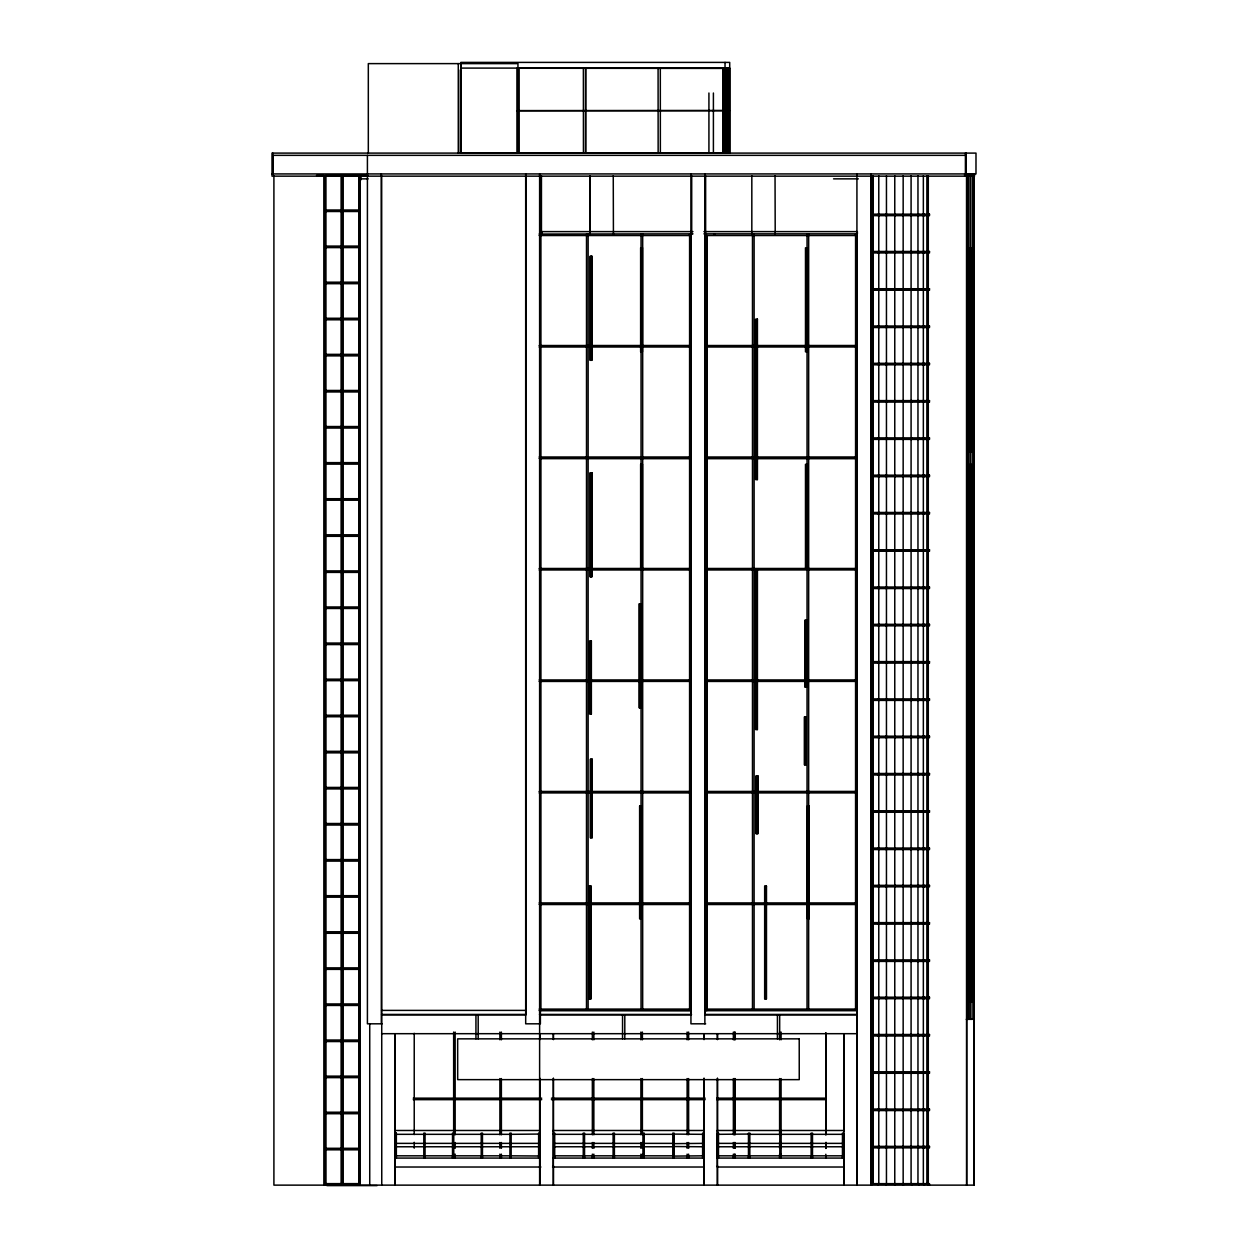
<?xml version="1.0" encoding="UTF-8"?>
<svg xmlns="http://www.w3.org/2000/svg" width="1248" height="1248" viewBox="0 0 1248 1248"><rect width="100%" height="100%" fill="white"/><g stroke="black" fill="none" stroke-linecap="round" stroke-linejoin="round"><path stroke-width="1.5" d="M273.905 175.874L273.905 1185.132L974.126 1185.132L974.126 173.924M359.674 1185.132L359.674 178.854L368.129 178.854M367.411 155.345L367.411 1023.812L382.122 1023.812M368.316 153.098L368.316 63.617L517.951 63.617L517.951 153.27L460.886 153.27M369.736 1185.132L369.736 1023.594M381.763 1185.132L381.592 175.874M395.023 1185.132L395.023 1033.687M395.179 1134.65L395.179 1033.687M414.227 1134.526L414.227 1033.313M453.648 1158.004L453.648 1154.135M453.648 1148.316L453.648 1142.513M453.664 1134.76L453.648 1032.065M455.161 1158.004L455.146 1154.135M455.161 1148.316L455.146 1142.513M455.161 1134.76L455.146 1032.065M458.281 153.098L458.281 63.617M460.918 153.27L460.886 63.617M499.902 1158.004L499.886 1154.135M499.902 1148.316L499.886 1142.513M499.902 1134.76L499.886 1078.568M499.902 1039.802L499.886 1032.065M501.4 1158.004L501.368 1154.135M501.4 1148.316L501.368 1142.513M501.4 1134.76L501.368 1078.568M501.4 1039.802L501.368 1032.065M516.953 153.098L516.922 68.25L729.706 68.422M519.199 152.942L519.137 68.25M525.689 173.924L525.689 1023.812L540.384 1023.812L540.384 175.874M381.592 1014.874L525.938 1014.874L525.938 175.874M539.62 1185.132L539.62 173.924M540.79 1010.552L540.79 235.498M553.301 1185.132L553.301 1078.334M583.44 152.942L583.378 68.25M586.498 1009.07L586.513 234.016M588.12 1009.07L588.136 234.016M592.363 1158.004L592.348 1154.135M592.363 1148.316L592.348 1142.513M592.363 1134.76L592.348 1078.568M592.363 1039.802L592.348 1032.065M593.861 1158.004L593.845 1154.135M593.861 1148.316L593.845 1142.513M593.861 1134.76L593.845 1078.568M593.861 1039.802L593.845 1032.065M640.91 1158.004L640.895 1154.135M640.91 1148.316L640.895 1142.513M640.91 1134.76L640.895 1078.568M640.91 1039.802L640.895 1032.065M641.051 1009.07L641.066 567.013M641.051 465.754L641.066 350.86M641.051 249.6L641.066 234.016M642.377 1158.004L642.377 1154.135M642.377 1148.316L642.377 1142.513M642.392 1134.76L642.377 1078.568M642.392 1039.802L642.377 1032.065M642.673 1009.07L642.689 234.016M658.148 152.942L658.086 68.25M660.364 152.942L660.317 68.25M687.133 1158.004L687.118 1154.135M687.133 1148.316L687.118 1142.513M687.133 1134.76L687.118 1078.568M687.133 1039.802L687.118 1032.065M688.631 1158.004L688.615 1154.135M688.631 1148.316L688.615 1142.513M688.631 1134.76L688.615 1078.568M688.631 1039.802L688.615 1032.065M689.582 1009.07L689.598 234.016M690.94 173.924L690.94 1023.812L705.635 1023.812M539.152 1010.568L691.205 1010.568L539.885 1010.396L539.885 1014.874L691.205 1014.874L691.205 234.016L691.189 235.529L539.152 235.529M703.95 1185.132L703.95 1078.334M704.87 1023.812L704.87 173.924M857.189 1010.568L705.136 1010.568L705.151 234.016M717.366 1185.132L717.366 1078.334M722.966 153.098L722.904 68.406M725.197 152.942L725.166 68.25L723.684 68.25L723.653 153.098M729.706 152.942L729.706 62.4L460.886 62.4L460.886 68.094L729.706 68.094L729.69 152.942L516.922 152.942M733.372 1158.004L733.356 1154.135M733.372 1148.316L733.356 1142.513M733.372 1134.76L733.356 1078.568M733.372 1039.802L733.356 1032.065M734.854 1158.004L734.854 1154.135M734.854 1148.316L734.854 1142.513M734.854 1134.76L734.854 1078.568M734.854 1039.802L734.854 1032.065M734.869 1158.004L734.869 1154.135M734.869 1148.316L734.869 1142.513M734.869 1134.76L734.869 1078.568M734.869 1039.802L734.869 1032.065M752.482 1009.07L752.482 234.016M754.104 1009.07L754.12 234.016M779.61 1158.004L779.594 1154.135M779.61 1148.316L779.594 1142.513M779.61 1134.76L779.594 1078.568M779.594 1039.802L779.594 1032.065M781.076 1154.135L781.092 1158.004L781.154 1133.122L779.813 1133.122L779.797 1158.082M781.092 1148.316L781.076 1142.513M781.092 1134.76L781.076 1078.568M781.092 1039.802L781.076 1032.065M807.035 1009.07L807.05 234.016M808.657 1009.07L808.673 234.016M825.833 1158.128L825.833 1154.26M825.833 1148.472L825.833 1142.684M825.833 1134.962L825.833 1032.704M826.004 1134.526L826.004 1033.313M843.788 1185.132L843.788 1033.687M843.96 1130.766L843.96 1033.687M855.566 1009.07L855.582 234.016M856.924 1185.132L856.924 173.924M857.22 1185.132L857.204 1014.437L705.167 1014.437M857.204 1009.07L705.136 1009.102L705.136 1014.874L857.033 1014.874L857.204 234.016L857.173 235.529L705.136 235.529M870.854 1185.132L870.854 173.924M871.416 175.874L871.416 1185.132L871.416 1183.65L929.479 1183.65L929.479 1185.132M872.524 1183.182L872.477 175.874M873.21 1183.182L873.21 175.874M878.779 1183.182L878.779 175.874M886.454 1183.182L886.454 175.874M894.769 1183.182L894.769 175.874M903.162 1183.182L903.162 175.874M911.087 1183.182L911.087 175.874M917.966 1183.182L917.966 175.874M923.348 1183.182L923.348 175.874M926.874 1183.182L926.874 175.874M928.294 1183.182L928.294 175.874M967.715 948.028L967.699 832.4M967.715 755.804L967.699 671.986M967.715 583.643L967.699 445.162M967.715 367.13L967.699 260.473M968.245 931.258L968.23 815.63M968.261 801.247L968.245 711.438M969.571 834.397L969.556 692.921M969.556 666.572L969.54 541.523M969.556 452.244L969.54 327.194M970.117 977.621L970.102 883.147M970.102 823.009L970.086 715.322M970.102 643.547L970.086 476.05M970.102 427.034L970.086 259.537M971.412 918.715L971.396 806.021M971.412 707.834L971.396 603.814M971.412 568.355L971.396 464.318M971.412 351.842L971.396 247.822M971.958 1002.316L971.942 889.637M971.974 867.017L971.942 754.338M971.958 729.581L971.942 569.166M973.253 567.232L973.237 492.398M973.253 350.719L973.237 275.902M973.924 1185.132L973.924 173.924M973.814 979.992L973.799 903.505M973.814 875.706L973.799 760.079M973.814 625.451L973.799 510.26M973.814 408.938L973.799 293.748M396.365 1134.323L423.805 1134.323M425.069 1134.323L452.509 1134.323M453.773 1134.323L481.213 1134.323M482.477 1134.323L509.917 1134.323M511.181 1134.323L538.621 1134.058M538.621 1155.991L511.181 1155.82M554.72 1134.323L583.237 1134.323M584.563 1134.323L613.08 1134.323M614.406 1134.323L642.938 1134.323M644.249 1134.323L672.781 1134.323M702.624 1134.323L674.092 1134.104L674.092 1143.636L702.624 1143.371M718.489 1134.323L748.441 1134.058M749.83 1146.694L779.782 1146.772M749.83 1134.323L779.782 1134.323M781.17 1134.323L811.122 1134.323M812.51 1134.323L842.462 1134.323M396.365 1155.82L423.805 1155.82M396.365 1146.772L423.805 1146.772M425.069 1155.82L452.509 1155.82M425.069 1146.772L452.509 1146.772M453.773 1146.772L481.213 1146.772M453.773 1155.82L481.213 1155.82M482.477 1155.82L509.917 1155.82M482.477 1146.772L509.917 1146.772M511.181 1146.772L538.621 1146.772M554.705 1155.82L583.237 1155.851M554.72 1146.772L583.237 1146.772M584.563 1146.772L613.08 1146.772M584.548 1155.82L613.08 1155.82M614.406 1155.82L642.938 1155.82M614.406 1146.772L642.938 1146.772M644.249 1155.82L672.781 1155.82M644.249 1146.772L672.781 1146.772M702.624 1146.772L674.092 1146.538L674.092 1156.085L702.624 1155.82M718.489 1155.82L748.457 1155.82M718.489 1146.772L748.457 1146.772M749.83 1155.82L779.782 1155.82M781.17 1155.82L811.122 1155.82M781.17 1146.772L811.122 1146.772M812.495 1155.82L842.462 1155.82M812.51 1146.772L842.462 1146.772M396.365 1143.371L423.805 1143.371M425.069 1143.371L452.509 1143.371M453.773 1143.371L481.213 1143.371M482.477 1143.371L509.917 1143.371M511.181 1143.371L538.621 1143.371M554.705 1143.371L583.237 1143.371M584.548 1143.371L613.08 1143.371M614.406 1143.371L642.938 1143.371M644.249 1143.371L672.781 1143.371M722.842 152.942L723.544 68.25M718.489 1143.371L748.457 1143.371M749.83 1143.371L779.782 1143.371M781.17 1143.371L811.122 1143.371M812.495 1143.371L842.462 1143.371M727.085 68.422L727.194 153.098M727.631 68.422L725.712 68.406L727.756 68.422M725.166 110.588L723.653 110.76L725.618 110.588M725.728 110.588L727.631 110.76M722.982 152.942L724.448 153.098M726.492 153.098L725.01 153.098M727.054 153.098L727.085 68.25M965.406 155.345L272.75 155.345L272.75 173.924L272.75 153.098M518.918 110.588L723.247 110.588M729.721 110.588L516.953 110.76M272.002 173.924L975.983 173.924L975.998 153.098L272.002 153.098L272.017 176.155L974.501 176.155L974.501 173.924M965.406 173.924L965.406 153.098M316.524 175.406L324.308 175.406L324.308 1185.132L324.277 175.874M325.354 175.422L360.032 175.422M360.703 175.406L367.739 175.406M833.555 178.854L858.328 178.854M325.354 210.007L360.032 210.007M325.354 211.505L360.032 211.505M692.936 231.613L540.79 231.613L540.79 233.844M703.934 231.613L857.36 231.613L857.36 233.844L703.934 233.844M539.152 234.047L692.968 233.844M325.354 246.09L360.032 246.09M325.354 247.603L360.032 247.603M807.3 247.822L805.49 247.822L805.49 351.842L807.3 351.842M325.354 282.188L360.032 282.188M325.354 283.686L360.032 283.686M325.354 318.271L360.032 318.271M325.354 319.784L360.032 319.784M539.152 345.524L691.205 345.493L691.189 347.006L539.152 347.006M325.354 354.354L360.032 354.354M325.354 355.867L360.032 355.867M325.354 390.452L360.032 390.452M325.354 391.95L360.032 391.95M325.354 426.535L360.032 426.535M325.354 428.048L360.032 428.048M539.152 457.002L691.205 456.986M857.189 456.986L705.136 457.002L705.136 458.484L857.173 458.484L857.173 457.002M691.205 458.453L539.167 458.453L691.189 458.484L691.189 457.002M705.151 458.453L857.189 458.453M325.354 462.634L360.032 462.634M325.354 464.131L360.032 464.131M807.3 464.318L805.49 464.318L805.49 568.355L807.3 568.355M325.354 498.716L360.032 498.716M325.354 500.214L360.032 500.214M325.354 534.799L360.032 534.799M325.354 536.312L360.032 536.312M539.152 568.48L691.205 568.464L691.189 569.962L539.152 569.962M325.354 570.898L360.032 570.898M325.354 572.395L360.032 572.395M325.354 606.98L360.032 606.98M325.354 608.478L360.032 608.478M325.354 643.063L360.032 643.063M325.354 644.576L360.032 644.576M325.354 679.162L360.032 679.162M539.152 679.957L691.205 679.942L691.189 681.439M325.354 680.659L360.032 680.659M539.152 681.439L691.205 681.408M857.189 681.408L705.136 681.439L705.136 679.957L857.189 679.942L857.173 681.439M325.354 715.244L360.032 715.244M325.354 716.742L360.032 716.742M325.354 751.327L360.032 751.327M325.354 752.84L360.032 752.84M325.354 787.426L360.032 787.426M325.354 788.923L360.032 788.923M539.152 791.45L691.205 791.419L691.189 792.917L539.152 792.917M641.425 806.021L639.616 806.021L639.616 918.715L641.425 918.715M325.354 823.508L360.032 823.508M325.354 825.022L360.032 825.022M325.354 859.591L360.032 859.591M325.354 861.104L360.032 861.104M325.354 895.69L360.032 895.69M325.354 897.187L360.032 897.187M539.152 902.928L691.205 902.897L691.189 904.394L539.152 904.394L691.205 904.379M705.151 904.379L857.189 904.379L857.173 902.928L705.136 902.928L705.136 904.394L857.173 904.394M325.354 931.772L360.032 931.772M325.354 933.286L360.032 933.286M325.354 967.871L360.032 967.871M325.354 969.368L360.032 969.368M325.354 1003.954L360.032 1003.954M325.354 1005.451L360.032 1005.451M539.152 1009.102L691.22 1009.07M381.592 1010.396L525.938 1010.396M705.136 1010.396L857.033 1010.396M381.592 1014.437L525.845 1014.437M539.479 1014.437L691.517 1014.437M966.28 1019.335L972.286 1019.335M381.592 1033.687L857.22 1033.687M325.354 1040.036L360.032 1040.036M325.354 1041.55L360.032 1041.55M325.354 1076.135L360.032 1076.135M325.354 1077.632L360.032 1077.632M413.26 1098.162L541.71 1098.162M551.429 1098.162L705.182 1098.162M716.836 1098.162L825.848 1098.162L825.848 1099.66L716.836 1099.66M413.26 1099.66L541.71 1099.66M551.429 1099.66L705.182 1099.66M325.354 1112.218L360.032 1112.218M325.354 1113.715L360.032 1113.715M395.086 1130.485L539.947 1130.485M553.394 1130.485L703.997 1130.485M717.413 1130.485L843.851 1130.485M396.334 1133.122L395.117 1133.122L395.023 1167.02L540.883 1167.02M539.932 1133.106L538.637 1133.106L538.621 1158.082M718.458 1133.122L717.132 1133.122L717.116 1158.082L843.82 1158.082M325.354 1148.3L360.032 1148.3M325.354 1149.814L360.032 1149.814M395.023 1158.082L539.932 1158.082L540.041 1078.334L539.869 1185.132L540.041 1165.726M553.301 1158.082L703.981 1158.082L704.012 1133.106L702.64 1133.106L702.624 1158.082M552.536 1167.02L704.075 1167.02M843.96 1167.02L717.366 1167.02L717.366 1158.082M325.354 1183.634L360.032 1183.634L360.017 175.874L360.001 1185.132M326.898 1185.6L377.083 1185.6M723.653 68.406L725.182 68.25L725.15 153.098M973.846 260.473L973.83 367.13M973.846 476.97L973.83 583.643M973.846 671.986L973.83 755.804M973.846 832.4L973.83 948.028M973.284 569.306L973.268 626.106M973.3 711.438L973.284 801.247M973.3 815.63L973.268 986.014M972.286 173.924L972.083 1019.335M971.942 258.976L971.958 321.485M972.005 327.194L971.974 452.244M971.942 475.488L971.958 537.997M972.005 541.523L971.974 666.572M971.989 692.921L971.974 834.397M971.443 259.537L971.428 427.034M971.443 476.05L971.428 643.547M971.459 715.322L971.428 823.009M971.428 883.147L971.412 977.621M970.429 173.924L970.226 1019.335M970.148 247.822L970.117 351.842M970.148 464.318L970.117 568.355M970.133 603.814L970.117 707.834M970.148 806.021L970.133 918.715M969.602 258.976L969.587 321.485M969.602 361.78L969.587 424.304M969.602 475.488L969.587 537.997M969.602 569.166L969.587 729.581M969.587 754.338L969.571 867.017M969.602 889.637L969.571 1002.316M968.573 173.924L968.573 1019.335M968.37 173.924L968.37 1019.335M967.73 293.748L967.715 408.938M967.73 510.26L967.715 625.451M967.73 760.079L967.715 875.706M967.746 903.505L967.715 979.992M966.732 173.924L966.732 1185.132M966.56 173.924L966.56 1185.132M966.155 153.098L966.155 173.924M964.673 173.924L964.673 176.155M928.668 214.172L928.668 215.654M928.668 326.024L928.668 327.522M928.668 363.308L928.668 364.806M928.668 400.608L928.668 402.09M928.668 437.892L928.668 439.39M928.668 475.176L928.668 476.674M928.668 512.46L928.668 513.958M928.668 549.76L928.668 551.242M928.668 624.328L928.668 625.825M928.668 661.612L928.668 663.109M928.668 698.911L928.668 700.393M928.668 736.195L928.668 737.677M928.668 773.479L928.668 774.977M928.668 810.763L928.668 812.261M928.668 848.063L928.668 849.545M928.668 922.631L928.668 924.128M928.668 959.915L928.668 961.412M928.668 997.214L928.668 998.696M928.668 1034.498L928.668 1035.98M928.668 1071.782L928.668 1073.28M928.668 1109.066L928.668 1110.564M928.668 1146.366L928.668 1147.848M928.294 214.172L928.294 215.654M928.294 326.024L928.294 327.522M928.294 363.308L928.294 364.806M928.294 400.608L928.294 402.09M928.294 437.892L928.294 439.39M928.294 475.176L928.294 476.674M928.294 512.46L928.294 513.958M928.294 549.76L928.294 551.242M928.294 624.328L928.294 625.825M928.294 661.612L928.294 663.109M928.294 698.911L928.294 700.393M928.294 736.195L928.294 737.677M928.294 773.479L928.294 774.977M928.294 810.763L928.294 812.261M928.294 848.063L928.294 849.545M928.294 922.631L928.294 924.128M928.294 959.915L928.294 961.412M928.294 997.214L928.294 998.696M928.294 1034.498L928.294 1035.98M928.294 1071.782L928.294 1073.28M928.294 1109.066L928.294 1110.564M928.294 1146.366L928.294 1147.848M928.013 214.172L928.013 215.654M928.013 251.456L928.013 252.938M928.013 288.74L928.013 290.238M928.013 326.024L928.013 327.522M928.013 363.308L928.013 364.806M928.013 400.608L928.013 402.09M928.013 437.892L928.013 439.39M928.013 475.176L928.013 476.674M928.013 512.46L928.013 513.958M928.013 549.76L928.013 551.242M928.013 587.044L928.013 588.541M928.013 624.328L928.013 625.825M928.013 661.612L928.013 663.109M928.013 698.911L928.013 700.393M928.013 736.195L928.013 737.677M928.013 773.479L928.013 774.977M928.013 810.763L928.013 812.261M928.013 848.063L928.013 849.545M928.013 885.347L928.013 886.829M928.013 922.631L928.013 924.128M928.013 959.915L928.013 961.412M928.013 997.214L928.013 998.696M928.013 1034.498L928.013 1035.98M928.013 1071.782L928.013 1073.28M928.013 1109.066L928.013 1110.564M928.013 1146.366L928.013 1147.848M928.013 1183.65L928.013 1185.132M926.874 214.172L926.874 215.654M926.874 326.024L926.874 327.522M926.874 363.308L926.874 364.806M926.874 400.608L926.874 402.09M926.874 437.892L926.874 439.39M926.874 475.176L926.874 476.674M926.874 512.46L926.874 513.958M926.874 549.76L926.874 551.242M926.874 624.328L926.874 625.825M926.874 661.612L926.874 663.109M926.874 698.911L926.874 700.393M926.874 736.195L926.874 737.677M926.874 773.479L926.874 774.977M926.874 810.763L926.874 812.261M926.874 848.063L926.874 849.545M926.874 922.631L926.874 924.128M926.874 959.915L926.874 961.412M926.874 997.214L926.874 998.696M926.874 1034.498L926.874 1035.98M926.874 1071.782L926.874 1073.28M926.874 1109.066L926.874 1110.564M926.874 1146.366L926.874 1147.848M924.362 214.172L924.362 215.654M924.362 251.456L924.362 252.938M924.362 288.74L924.362 290.238M924.362 326.024L924.362 327.522M924.362 363.308L924.362 364.806M924.362 400.608L924.362 402.09M924.362 437.892L924.362 439.39M924.362 475.176L924.362 476.674M924.362 512.46L924.362 513.958M924.362 549.76L924.362 551.242M924.362 587.044L924.362 588.541M924.362 624.328L924.362 625.825M924.362 661.612L924.362 663.109M924.362 698.911L924.362 700.393M924.362 736.195L924.362 737.677M924.362 773.479L924.362 774.977M924.362 810.763L924.362 812.261M924.362 848.063L924.362 849.545M924.362 885.347L924.362 886.829M924.362 922.631L924.362 924.128M924.362 959.915L924.362 961.412M924.362 997.214L924.362 998.696M924.362 1034.498L924.362 1035.98M924.362 1071.782L924.362 1073.28M924.362 1109.066L924.362 1110.564M924.362 1146.366L924.362 1147.848M924.362 1183.65L924.362 1185.132M923.348 214.172L923.348 215.654M923.348 326.024L923.348 327.522M923.348 363.308L923.348 364.806M923.348 400.608L923.348 402.09M923.348 437.892L923.348 439.39M923.348 475.176L923.348 476.674M923.348 512.46L923.348 513.958M923.348 549.76L923.348 551.242M923.348 624.328L923.348 625.825M923.348 661.612L923.348 663.109M923.348 698.911L923.348 700.393M923.348 736.195L923.348 737.677M923.348 773.479L923.348 774.977M923.348 810.763L923.348 812.261M923.348 848.063L923.348 849.545M923.348 922.631L923.348 924.128M923.348 959.915L923.348 961.412M923.348 997.214L923.348 998.696M923.348 1034.498L923.348 1035.98M923.348 1071.782L923.348 1073.28M923.348 1109.066L923.348 1110.564M923.348 1146.366L923.348 1147.848M918.778 214.172L918.778 215.654M918.778 251.456L918.778 252.938M918.778 288.74L918.778 290.238M918.778 326.024L918.778 327.522M918.778 363.308L918.778 364.806M918.778 400.608L918.778 402.09M918.778 437.892L918.778 439.39M918.778 475.176L918.778 476.674M918.778 512.46L918.778 513.958M918.778 549.76L918.778 551.242M918.778 587.044L918.778 588.541M918.778 624.328L918.778 625.825M918.778 661.612L918.778 663.109M918.778 698.911L918.778 700.393M918.778 736.195L918.778 737.677M918.778 773.479L918.778 774.977M918.778 810.763L918.778 812.261M918.778 848.063L918.778 849.545M918.778 885.347L918.778 886.829M918.778 922.631L918.778 924.128M918.778 959.915L918.778 961.412M918.778 997.214L918.778 998.696M918.778 1034.498L918.778 1035.98M918.778 1071.782L918.778 1073.28M918.778 1109.066L918.778 1110.564M918.778 1146.366L918.778 1147.848M918.778 1183.65L918.778 1185.132M917.966 214.172L917.966 215.654M917.966 326.024L917.966 327.522M917.966 363.308L917.966 364.806M917.966 400.608L917.966 402.09M917.966 437.892L917.966 439.39M917.966 475.176L917.966 476.674M917.966 512.46L917.966 513.958M917.966 549.76L917.966 551.242M917.966 624.328L917.966 625.825M917.966 661.612L917.966 663.109M917.966 698.911L917.966 700.393M917.966 736.195L917.966 737.677M917.966 773.479L917.966 774.977M917.966 810.763L917.966 812.261M917.966 848.063L917.966 849.545M917.966 922.631L917.966 924.128M917.966 959.915L917.966 961.412M917.966 997.214L917.966 998.696M917.966 1034.498L917.966 1035.98M917.966 1071.782L917.966 1073.28M917.966 1109.066L917.966 1110.564M917.966 1146.366L917.966 1147.848M911.633 214.172L911.633 215.654M911.633 251.456L911.633 252.938M911.633 288.74L911.633 290.238M911.633 326.024L911.633 327.522M911.633 363.308L911.633 364.806M911.633 400.608L911.633 402.09M911.633 437.892L911.633 439.39M911.633 475.176L911.633 476.674M911.633 512.46L911.633 513.958M911.633 549.76L911.633 551.242M911.633 587.044L911.633 588.541M911.633 624.328L911.633 625.825M911.633 661.612L911.633 663.109M911.633 698.911L911.633 700.393M911.633 736.195L911.633 737.677M911.633 773.479L911.633 774.977M911.633 810.763L911.633 812.261M911.633 848.063L911.633 849.545M911.633 885.347L911.633 886.829M911.633 922.631L911.633 924.128M911.633 959.915L911.633 961.412M911.633 997.214L911.633 998.696M911.633 1034.498L911.633 1035.98M911.633 1071.782L911.633 1073.28M911.633 1109.066L911.633 1110.564M911.633 1146.366L911.633 1147.848M911.633 1183.65L911.633 1185.132M911.087 214.172L911.087 215.654M911.087 326.024L911.087 327.522M911.087 363.308L911.087 364.806M911.087 400.608L911.087 402.09M911.087 437.892L911.087 439.39M911.087 475.176L911.087 476.674M911.087 512.46L911.087 513.958M911.087 549.76L911.087 551.242M911.087 624.328L911.087 625.825M911.087 661.612L911.087 663.109M911.087 698.911L911.087 700.393M911.087 736.195L911.087 737.677M911.087 773.479L911.087 774.977M911.087 810.763L911.087 812.261M911.087 848.063L911.087 849.545M911.087 922.631L911.087 924.128M911.087 959.915L911.087 961.412M911.087 997.214L911.087 998.696M911.087 1034.498L911.087 1035.98M911.087 1071.782L911.087 1073.28M911.087 1109.066L911.087 1110.564M911.087 1146.366L911.087 1147.848M903.427 214.172L903.427 215.654M903.427 251.456L903.427 252.938M903.427 288.74L903.427 290.238M903.427 326.024L903.427 327.522M903.427 363.308L903.427 364.806M903.427 400.608L903.427 402.09M903.427 437.892L903.427 439.39M903.427 475.176L903.427 476.674M903.427 512.46L903.427 513.958M903.427 549.76L903.427 551.242M903.427 587.044L903.427 588.541M903.427 624.328L903.427 625.825M903.427 661.612L903.427 663.109M903.427 698.911L903.427 700.393M903.427 736.195L903.427 737.677M903.427 773.479L903.427 774.977M903.427 810.763L903.427 812.261M903.427 848.063L903.427 849.545M903.427 885.347L903.427 886.829M903.427 922.631L903.427 924.128M903.427 959.915L903.427 961.412M903.427 997.214L903.427 998.696M903.427 1034.498L903.427 1035.98M903.427 1071.782L903.427 1073.28M903.427 1109.066L903.427 1110.564M903.427 1146.366L903.427 1147.848M903.427 1183.65L903.427 1185.132M903.162 214.172L903.162 215.654M903.162 326.024L903.162 327.522M903.162 363.308L903.162 364.806M903.162 400.608L903.162 402.09M903.162 437.892L903.162 439.39M903.162 475.176L903.162 476.674M903.162 512.46L903.162 513.958M903.162 549.76L903.162 551.242M903.162 624.328L903.162 625.825M903.162 661.612L903.162 663.109M903.162 698.911L903.162 700.393M903.162 736.195L903.162 737.677M903.162 773.479L903.162 774.977M903.162 810.763L903.162 812.261M903.162 848.063L903.162 849.545M903.162 922.631L903.162 924.128M903.162 959.915L903.162 961.412M903.162 997.214L903.162 998.696M903.162 1034.498L903.162 1035.98M903.162 1071.782L903.162 1073.28M903.162 1109.066L903.162 1110.564M903.162 1146.366L903.162 1147.848M894.722 214.172L894.769 215.654M894.722 251.456L894.722 252.938M894.722 288.74L894.722 290.238M894.722 326.024L894.769 327.522M894.722 363.308L894.769 364.806M894.722 400.608L894.769 402.09M894.722 437.892L894.769 439.39M894.722 475.176L894.769 476.674M894.722 512.46L894.769 513.958M894.722 549.76L894.769 551.242M894.722 587.044L894.722 588.541M894.722 624.328L894.769 625.825M894.722 661.612L894.769 663.109M894.722 698.911L894.769 700.393M894.722 736.195L894.769 737.677M894.722 773.479L894.769 774.977M894.722 810.763L894.769 812.261M894.722 848.063L894.769 849.545M894.722 885.347L894.722 886.829M894.722 922.631L894.769 924.128M894.722 959.915L894.769 961.412M894.722 997.214L894.769 998.696M894.722 1034.498L894.769 1035.98M894.722 1071.782L894.769 1073.28M894.722 1109.066L894.769 1110.564M894.722 1146.366L894.769 1147.848M894.722 1183.65L894.722 1185.132M886.454 214.172L886.454 215.654M886.454 326.024L886.454 327.522M886.454 363.308L886.454 364.806M886.454 400.608L886.454 402.09M886.454 437.892L886.454 439.39M886.454 475.176L886.454 476.674M886.454 512.46L886.454 513.958M886.454 549.76L886.454 551.242M886.454 624.328L886.454 625.825M886.454 661.612L886.454 663.109M886.454 698.911L886.454 700.393M886.454 736.195L886.454 737.677M886.454 773.479L886.454 774.977M886.454 810.763L886.454 812.261M886.454 848.063L886.454 849.545M886.454 922.631L886.454 924.128M886.454 959.915L886.454 961.412M886.454 997.214L886.454 998.696M886.454 1034.498L886.454 1035.98M886.454 1071.782L886.454 1073.28M886.454 1109.066L886.454 1110.564M886.454 1146.366L886.454 1147.848M886.096 214.172L886.096 215.654M886.096 251.456L886.096 252.938M886.096 288.74L886.096 290.238M886.096 326.024L886.096 327.522M886.096 363.308L886.096 364.806M886.096 400.608L886.096 402.09M886.096 437.892L886.096 439.39M886.096 475.176L886.096 476.674M886.096 512.46L886.096 513.958M886.096 549.76L886.096 551.242M886.096 587.044L886.096 588.541M886.096 624.328L886.096 625.825M886.096 661.612L886.096 663.109M886.096 698.911L886.096 700.393M886.096 736.195L886.096 737.677M886.096 773.479L886.096 774.977M886.096 810.763L886.096 812.261M886.096 848.063L886.096 849.545M886.096 885.347L886.096 886.829M886.096 922.631L886.096 924.128M886.096 959.915L886.096 961.412M886.096 997.214L886.096 998.696M886.096 1034.498L886.096 1035.98M886.096 1071.782L886.096 1073.28M886.096 1109.066L886.096 1110.564M886.096 1146.366L886.096 1147.848M886.096 1183.65L886.096 1185.132M878.779 214.172L878.779 215.654M878.779 326.024L878.779 327.522M878.779 363.308L878.779 364.806M878.779 400.608L878.779 402.09M878.779 437.892L878.779 439.39M878.779 475.176L878.779 476.674M878.779 512.46L878.779 513.958M878.779 549.76L878.779 551.242M878.779 624.328L878.779 625.825M878.779 661.612L878.779 663.109M878.779 698.911L878.779 700.393M878.779 736.195L878.779 737.677M878.779 773.479L878.779 774.977M878.779 810.763L878.779 812.261M878.779 848.063L878.779 849.545M878.779 922.631L878.779 924.128M878.779 959.915L878.779 961.412M878.779 997.214L878.779 998.696M878.779 1034.498L878.779 1035.98M878.779 1071.782L878.779 1073.28M878.779 1109.066L878.779 1110.564M878.779 1146.366L878.779 1147.848M878.14 214.172L878.14 215.654M878.14 251.456L878.14 252.938M878.14 288.74L878.14 290.238M878.14 326.024L878.14 327.522M878.14 363.308L878.14 364.806M878.14 400.608L878.14 402.09M878.14 437.892L878.14 439.39M878.14 475.176L878.14 476.674M878.14 512.46L878.14 513.958M878.14 549.76L878.14 551.242M878.14 587.044L878.14 588.541M878.14 624.328L878.14 625.825M878.14 661.612L878.14 663.109M878.14 698.911L878.14 700.393M878.14 736.195L878.14 737.677M878.14 773.479L878.14 774.977M878.14 810.763L878.14 812.261M878.14 848.063L878.14 849.545M878.14 885.347L878.14 886.829M878.14 922.631L878.14 924.128M878.14 959.915L878.14 961.412M878.14 997.214L878.14 998.696M878.14 1034.498L878.14 1035.98M878.14 1071.782L878.14 1073.28M878.14 1109.066L878.14 1110.564M878.14 1146.366L878.14 1147.848M878.14 1183.65L878.14 1185.132M873.21 214.172L873.21 215.654M873.21 326.024L873.21 327.522M873.21 363.308L873.21 364.806M873.21 400.608L873.21 402.09M873.21 437.892L873.21 439.39M873.21 475.176L873.21 476.674M873.21 512.46L873.21 513.958M873.21 549.76L873.21 551.242M873.21 624.328L873.21 625.825M873.21 661.612L873.21 663.109M873.21 698.911L873.21 700.393M873.21 736.195L873.21 737.677M873.21 773.479L873.21 774.977M873.21 810.763L873.21 812.261M873.21 848.063L873.21 849.545M873.21 922.631L873.21 924.128M873.21 959.915L873.21 961.412M873.21 997.214L873.21 998.696M873.21 1034.498L873.21 1035.98M873.21 1071.782L873.21 1073.28M873.21 1109.066L873.21 1110.564M873.21 1146.366L873.21 1147.848M872.524 214.172L872.524 215.654M872.524 326.024L872.524 327.522M872.524 363.308L872.524 364.806M872.524 400.608L872.524 402.09M872.524 437.892L872.524 439.39M872.524 475.176L872.524 476.674M872.524 512.46L872.524 513.958M872.524 549.76L872.524 551.242M872.524 624.328L872.524 625.825M872.524 661.612L872.524 663.109M872.524 698.911L872.524 700.393M872.524 736.195L872.524 737.677M872.524 773.479L872.524 774.977M872.524 810.763L872.524 812.261M872.524 848.063L872.524 849.545M872.524 922.631L872.524 924.128M872.524 959.915L872.524 961.412M872.524 997.214L872.524 998.696M872.524 1034.498L872.524 1035.98M872.524 1071.782L872.524 1073.28M872.524 1109.066L872.524 1110.564M872.524 1146.366L872.524 1147.848M843.96 1165.726L843.96 1185.132M843.788 1167.02L843.851 1133.106L842.478 1133.106L842.462 1158.082M826.004 1142.31L826.004 1148.16M812.495 1158.082L812.495 1133.122L811.153 1133.122L811.122 1158.082M808.922 806.021L808.922 918.715M807.628 806.021L807.628 918.715M807.035 247.822L807.035 351.842M807.035 464.318L807.035 568.355M806.536 620.209L806.536 687.086M805.974 716.929L805.974 764.821M805.256 620.209L805.256 687.086M804.679 716.929L804.679 764.821M779.672 1014.874L779.672 1038.851M777.426 1014.874L777.426 1038.851M775.039 175.874L775.211 234.312M766.21 886.174L766.21 998.852M764.93 886.174L764.93 998.852M757.63 775.913L757.63 833.711M757.177 319.192L757.177 479.606M757.177 569.166L757.177 729.581M756.335 775.913L756.335 833.711M751.826 175.874L751.826 234.312M749.83 1158.082L749.83 1133.122L748.472 1133.122L748.457 1158.082M729.035 68.25L729.05 152.942M728.208 68.25L728.302 152.942M727.646 68.25L727.756 153.098M727.444 68.25L727.631 152.942M726.43 68.25L726.43 152.942M725.681 68.25L725.696 152.942M725.041 62.4L724.948 152.942M718.489 1133.122L718.489 1158.082M717.522 1033.687L717.522 1039.506M717.522 1078.334L717.522 1134.65M717.522 1165.726L717.522 1185.132M717.366 1033.687L717.366 1039.506M714.464 233.844L714.464 235.326M713.404 93.007L713.404 153.098M708.926 93.007L708.926 153.098M705.635 175.874L705.635 234.343M704.106 1033.687L704.106 1039.506M704.106 1078.334L704.106 1130.766M704.106 1165.726L704.106 1185.132M703.95 1033.687L703.95 1039.506M703.934 1158.082L703.934 1167.02M691.704 175.874L691.704 234.343M674.076 1158.082L674.076 1133.122L672.797 1133.122L672.781 1158.082M644.233 1158.082L644.233 1133.122L642.954 1133.122L642.938 1158.082M642.19 247.822L642.19 351.842M642.19 464.318L642.19 568.355M641.16 806.021L641.16 918.715M640.754 603.814L640.754 707.834M639.881 806.021L639.881 918.715M639.475 603.814L639.475 707.834M624.796 1014.874L624.796 1038.851M622.549 1014.874L622.549 1038.851M614.39 1158.082L614.39 1133.122L613.111 1133.122L613.096 1158.082M613.252 175.874L613.423 234.312M591.677 256.277L591.677 360.298M591.677 472.789L591.677 576.81M591.911 759.236L591.911 837.782M591.1 640.879L591.1 714.043M590.632 759.236L590.632 837.782M590.772 886.174L590.772 998.852M590.398 256.277L590.398 360.298M590.398 472.789L590.398 576.81M590.195 175.874L590.195 234.312M590.039 175.874L590.039 234.312M589.493 886.174L589.493 998.852M584.548 1158.082L584.548 1133.122L583.268 1133.122L583.253 1158.082M554.705 1158.082L554.705 1133.122L553.426 1133.122L553.301 1167.02M553.457 1033.687L553.457 1039.506M553.457 1078.334L553.457 1134.65M553.457 1165.726L553.457 1185.132M553.301 1033.687L553.301 1039.506M541.913 231.613L541.913 233.844M541.445 175.843L541.445 231.613M539.869 1158.082L539.869 1167.02M511.165 1158.082L511.165 1133.122L509.933 1133.122L509.917 1158.082M482.461 1158.082L482.461 1133.122L481.229 1133.122L481.213 1158.082M478.187 1014.874L478.187 1038.851M475.94 1014.874L475.94 1038.851M453.757 1158.082L453.757 1133.122L452.525 1133.122L452.509 1158.082M425.053 1158.082L425.053 1133.122L423.821 1133.122L423.805 1158.082M414.227 1142.31L414.227 1148.16M396.349 1133.122L396.349 1158.082M395.179 1165.726L395.179 1185.132M381.342 173.924L381.342 1023.812M361.046 175.874L361.046 179.759M359.486 175.874L359.502 1183.634M358.94 175.874L358.956 1185.132M343.216 175.874L343.231 1183.182M342.139 175.874L342.17 1185.132M341.11 175.874L341.125 1185.132M325.868 175.874L325.884 1183.634M325.322 175.874L325.354 1185.132M460.512 69.748L460.512 153.098L460.574 69.748M585.608 68.25L585.608 152.942L585.655 68.25M706.774 235.498L706.774 1010.552L706.774 235.498M973.268 624.296L973.268 891.618L973.284 624.296M395.086 1130.298L395.101 1131.203L395.086 1130.298M553.394 1130.298L553.394 1131.203L553.394 1130.298M717.413 1130.298L717.428 1131.203L717.413 1130.298M843.835 1130.298L843.835 1131.203L843.835 1130.298M929.479 214.172L871.416 214.172L871.416 215.654L929.479 215.654L929.479 214.172M642.439 247.822L640.63 247.822L640.63 351.842L642.439 351.842L642.439 247.822M929.479 251.456L871.416 251.456L871.416 252.938L929.479 252.938L929.479 251.456M591.942 256.277L590.132 256.277L590.132 360.298L591.942 360.298L591.942 256.277M929.479 288.74L871.416 288.74L871.416 290.238L929.479 290.238L929.479 288.74M757.427 319.192L755.617 319.192L755.617 479.606L757.427 479.606L757.427 319.192M929.479 326.024L871.416 326.024L871.416 327.522L929.479 327.522L929.479 326.024M857.189 345.493L705.136 345.524L705.136 347.006L857.189 346.975L857.173 345.524M929.479 363.308L871.416 363.308L871.416 364.806L929.479 364.806L929.479 363.308M929.479 400.608L871.416 400.608L871.416 402.09L929.479 402.09L929.479 400.608M929.479 437.892L871.416 437.892L871.416 439.39L929.479 439.39L929.479 437.892M642.439 464.318L640.63 464.318L640.63 568.355L642.439 568.355L642.439 464.318M591.942 472.789L590.132 472.789L590.132 576.81L591.942 576.81L591.942 472.789M929.479 475.176L871.416 475.176L871.416 476.674L929.479 476.674L929.479 475.176M929.479 512.46L871.416 512.46L871.416 513.958L929.479 513.958L929.479 512.46M929.479 549.76L871.416 549.76L871.416 551.242L929.479 551.242L929.479 549.76M857.189 568.464L705.136 568.48L705.136 569.962L857.189 569.93L857.173 568.48M757.427 569.166L755.617 569.166L755.617 729.581L757.427 729.581L757.427 569.166M929.479 587.044L871.416 587.044L871.416 588.541L929.479 588.541L929.479 587.044M641.02 603.814L639.21 603.814L639.21 707.834L641.02 707.834L641.02 603.814M806.801 620.209L804.991 620.209L804.991 687.086L806.801 687.086L806.801 620.209M929.479 624.328L871.416 624.328L871.416 625.825L929.479 625.825L929.479 624.328M591.365 640.879L589.555 640.879L589.555 714.043L591.365 714.043L591.365 640.879M929.479 661.612L871.416 661.612L871.416 663.109L929.479 663.109L929.479 661.612M929.479 698.911L871.416 698.911L871.416 700.393L929.479 700.393L929.479 698.911M806.224 716.929L804.414 716.929L804.414 764.821L806.224 764.821L806.224 716.929M929.479 736.195L871.416 736.195L871.416 737.677L929.479 737.677L929.479 736.195M592.176 759.236L590.366 759.236L590.366 837.782L592.176 837.782L592.176 759.236M929.479 773.479L871.416 773.479L871.416 774.977L929.479 774.977L929.479 773.479M757.879 775.913L756.07 775.913L756.07 833.711L757.879 833.711L757.879 775.913M857.189 791.419L705.136 791.45L705.136 792.917L857.189 792.901L857.173 791.45M809.172 806.021L807.362 806.021L807.362 918.715L809.172 918.715L809.172 806.021M929.479 810.763L871.416 810.763L871.416 812.261L929.479 812.261L929.479 810.763M929.479 848.063L871.416 848.063L871.416 849.545L929.479 849.545L929.479 848.063M929.479 885.347L871.416 885.347L871.416 886.829L929.479 886.829L929.479 885.347M591.037 886.174L589.228 886.174L589.228 998.852L591.037 998.852L591.037 886.174M766.475 886.174L764.665 886.174L764.665 998.852L766.475 998.852L766.475 886.174M929.479 922.631L871.416 922.631L871.416 924.128L929.479 924.128L929.479 922.631M929.479 959.915L871.416 959.915L871.416 961.412L929.479 961.412L929.479 959.915M929.479 997.214L871.416 997.214L871.416 998.696L929.479 998.696L929.479 997.214M929.479 1034.498L871.416 1034.498L871.416 1035.98L929.479 1035.98L929.479 1034.498M799.25 1038.851L457.657 1038.851L457.688 1079.645L799.25 1079.645L799.219 1038.851M929.479 1071.782L871.416 1071.782L871.416 1073.28L929.479 1073.28L929.479 1071.782M929.479 1109.066L871.416 1109.066L871.416 1110.564L929.479 1110.564L929.479 1109.066M929.479 1146.366L871.416 1146.366L871.416 1147.848L929.479 1147.848L929.479 1146.366M540.041 1039.506L540.041 1033.687L539.869 1039.506"/></g></svg>
